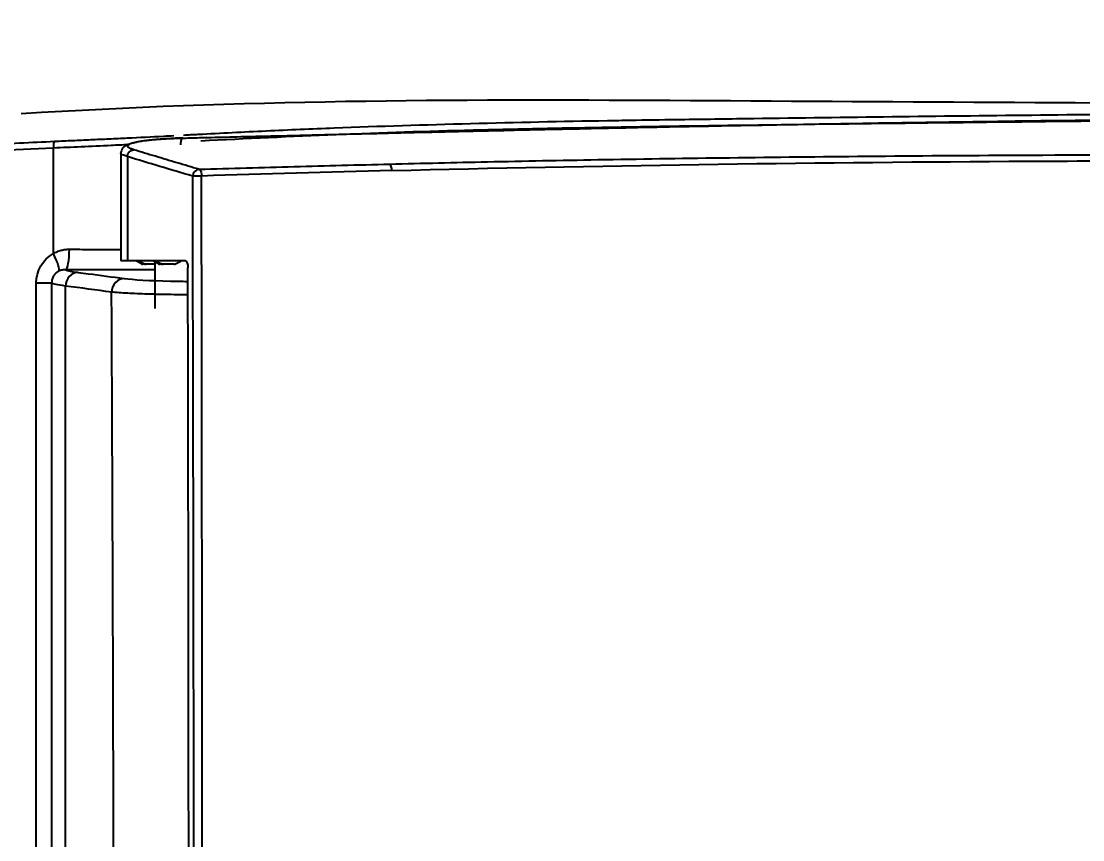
# Model space of a CAD drawing. Extents: x -2137 to 3740, y 68 to 2359.
# Drawn here: x 1383.4 to 1539, y 1786.8 to 1906.7 of the extents above; entities that cross this region are included whole.
import ezdxf

# ---------------------------------------------------------------- set-up
doc = ezdxf.new("R2010")
doc.units = 0
doc.header["$LTSCALE"] = 20
doc.header["$MEASUREMENT"] = 0
doc.layers.get('0').update_dxf_attribs({"linetype": 'CONTINUOUS'})
doc.layers.get('DEFPOINTS').update_dxf_attribs({"linetype": 'CONTINUOUS'})
doc.layers.add('1', color=7, linetype='CONTINUOUS')
doc.dimstyles.get("Standard").update_dxf_attribs({"dimtxt": 2.7, "dimasz": 2.5, "dimexe": 1.5, "dimexo": 1.5, "dimgap": 1.5, "dimtad": 1, "dimdec": 0, "dimlfac": 10, "dimzin": 0, "dimdsep": 46, "dimtxsty": 'Standard', "dimcen": 0, "dimclrt": 2, "dimadec": 0, "dimazin": 0, "dimtfac": 1, "dimtdec": 0, "dimtmove": 0, "dimatfit": 3, "dimfxl": 0, "dimtolj": 1, "dimtzin": 0, "dimarcsym": 0})

# ---------------------------------------------------------------- blocks, each defined once
blk = doc.blocks.new('A$Cca7b564f')
at = {"layer": '1', "color": 7, "linetype": 'Continuous'}
for p, q in [((72.47, 378.01), (72.47, 393.48)), ((82.35, 392.78), (82.35, 376.95)), ((83.32, 392.23), (83.32, 376.95)), ((83.32, 376.95), (82.35, 376.95)), ((91.83, 376.95), (83.32, 376.95)), ((85.1, 376.89), (84.66, 376.89)), ((85.39, 376.5), (84.66, 376.89)), ((85.1, 376.89), (85.83, 376.5)), ((87.9, 376.5), (87.17, 376.89)), ((87.61, 376.89), (87.17, 376.89)), ((87.36, 376.79), (87.36, 369.95)), ((87.61, 376.89), (88.34, 376.5)), ((90.4, 376.5), (91.14, 376.89)), ((85.83, 376.5), (85.39, 376.5)), ((86.04, 376.45), (85.6, 376.45)), ((87.36, 376.45), (86.04, 376.45)), ((88.34, 376.5), (87.9, 376.5)), ((88.55, 376.45), (88.11, 376.45)), ((90.19, 376.45), (88.55, 376.45)), ((69.95, 373.73), (72.22, 373.73)), ((69.95, 26.76), (69.95, 373.73)), ((72.22, 373.73), (72.22, 26.76))]:
    blk.add_line(p, q, dxfattribs=at)
for centre, major_axis, ratio, start_param, end_param in [((72.71, 393.48), (0.044, -0.999), 0.241701, 3.195554, 4.701742), ((93.83, 389.37), (-0.283, -0.959), 0.9253, 3.435499, 4.978676), ((93.83, 389.37), (-1, -0.002), 0.006052, 4.331223, 5.908615), ((74.3, 378.66), (-0.03, -3), 0.174662, 0.053182, 1.572412), ((71.75, 378.01), (1.46, -2.62), 0.212912, 0.082804, 1.452961), ((84.45, 376.45), (0, 0.5), 0.930666, 5.819538, 6.283185), ((84.89, 376.45), (0, -0.5), 0.930666, 2.677945, 3.141593), ((86.96, 376.45), (0, -0.5), 0.930666, 2.677945, 3.141593), ((87.4, 376.45), (0, 0.5), 0.930666, 5.819538, 6.283185), ((91.34, 376.45), (0, 0.5), 0.930666, 0, 0.463648), ((85.6, 376.95), (0, 0.5), 0.930666, 2.677945, 3.141593), ((86.04, 376.95), (0, -0.5), 0.930666, 5.819538, 6.283185), ((88.11, 376.95), (0, 0.5), 0.930666, 2.677945, 3.141593), ((88.55, 376.95), (0, -0.5), 0.930666, 5.819538, 6.283185), ((90.19, 376.95), (0, -0.5), 0.930666, 0, 0.463648)]:
    blk.add_ellipse(centre, major_axis=major_axis, ratio=ratio, start_param=start_param, end_param=end_param, dxfattribs=at)
for points, degree, knots in [([(257.97, 399.89), (226.26, 400.07), (194.56, 400.25), (131.15, 400.62), (99.45, 400.5), (67.76, 398.49)], 3, [0, 0, 0, 0, 0.5, 0.5, 1, 1, 1, 1]), ([(93.7, 395.51), (97.03, 395.68), (103.68, 396.03), (116.97, 396.59), (133.63, 397.13), (148.12, 397.43), (158.19, 397.59), (164.91, 397.69), (177.26, 397.86), (194.17, 398.08), (214.6, 398.32), (231.07, 398.49), (244.9, 398.62), (251.82, 398.68), (255.98, 398.71)], 3, [0, 0, 0, 0, 0.062547, 0.125006, 0.249989, 0.374972, 0.395805, 0.437472, 0.499979, 0.624989, 0.749999, 0.874999, 0.924839, 1, 1, 1, 1]), ([(91.56, 394.95), (91.98, 394.96), (93.34, 395), (96.14, 395.06), (100.47, 395.17), (106.33, 395.31), (113.71, 395.49), (122.61, 395.71), (133.05, 395.96), (145.04, 396.23), (158.6, 396.52), (173.76, 396.82), (190.52, 397.12), (208.95, 397.4), (229.06, 397.65), (250.95, 397.82), (274.7, 397.79), (300.4, 397.29), (327.99, 395.89), (357.19, 393.11), (387.85, 388.14), (419.61, 380.29), (452.27, 369.6), (485.51, 355.68), (518.58, 337.51), (550.11, 313.75), (577.38, 282.69), (596, 243.67), (600.39, 209.77), (599.21, 183.75), (596.19, 164.12), (588.25, 139.72), (572.76, 112.33), (547.83, 84.7), (513.32, 59.28), (471.36, 37.94), (427.88, 22.32), (388.83, 12.45), (358.53, 7.64), (337.57, 5.51), (323.01, 4.43), (308.63, 3.61), (288.26, 2.88), (259.11, 2.6), (221.62, 2.89), (178.21, 3.55), (137.75, 4.4), (108.72, 5.13), (95.29, 5.45), (91.56, 5.54)], 3, [0, 0, 0, 0, 0.001119, 0.003576, 0.007371, 0.012506, 0.018979, 0.02679, 0.035938, 0.046425, 0.05825, 0.071413, 0.085913, 0.10175, 0.118924, 0.137435, 0.15728, 0.17846, 0.200993, 0.22488, 0.250117, 0.276698, 0.304621, 0.333888, 0.364502, 0.396462, 0.42976, 0.464381, 0.500343, 0.511789, 0.527896, 0.548652, 0.574047, 0.604076, 0.638738, 0.678033, 0.718519, 0.751229, 0.77616, 0.79331, 0.802684, 0.811893, 0.828579, 0.852743, 0.884394, 0.923538, 0.964679, 0.990168, 1, 1, 1, 1]), ([(256.24, 397.72), (246.92, 397.63), (228.26, 397.45), (200.95, 397.15), (175.37, 396.84), (153.18, 396.51), (133.1, 396.11), (114, 395.5), (100.72, 394.84), (94.11, 394.51)], 3, [0, 0, 0, 0, 0.168543, 0.337103, 0.500019, 0.641198, 0.75001, 0.875634, 1, 1, 1, 1]), ([(37.47, 391.87), (39.91, 392.14), (45.11, 392.69), (53.42, 393.38), (62.71, 394), (69.23, 394.32), (72.66, 394.48)], 3, [0, 0, 0, 0, 0.208474, 0.444593, 0.708427, 1, 1, 1, 1]), ([(83.54, 393.98), (83.51, 393.98), (82.64, 393.94), (80.3, 393.83), (76.61, 393.66), (73.82, 393.54), (72.47, 393.48)], 3, [0, 0, 0, 0, 0.009952, 0.233824, 0.628998, 1, 1, 1, 1]), ([(72.66, 394.48), (73.53, 394.52), (75.28, 394.6), (77.95, 394.72), (80.63, 394.84), (84.2, 395.01), (87.41, 395.17), (89.63, 395.29), (90.14, 395.31)], 3, [0, 0, 0, 0, 0.152213, 0.303957, 0.455433, 0.607365, 0.90971, 1, 1, 1, 1]), ([(91.46, 394.95), (90.47, 394.92), (88.72, 394.84), (85.95, 394.61), (83.8, 394.18), (82.59, 393.67), (82.38, 392.98), (82.36, 392.68)], 3, [0, 0, 0, 0, 0.190974, 0.363283, 0.651309, 0.864142, 1, 1, 1, 1]), ([(84.27, 393.23), (84.12, 393.28), (83.8, 393.39), (83.51, 393.55), (83.39, 393.68), (83.37, 393.77), (83.38, 393.82), (83.41, 393.89), (83.51, 394), (83.76, 394.13), (84.13, 394.25), (84.74, 394.41), (85.54, 394.54), (86.51, 394.66), (87.33, 394.74), (88.24, 394.81), (89.25, 394.87), (90.36, 394.92), (91.15, 394.94), (91.56, 394.95)], 3, [0, 0, 0, 0, 0.070483, 0.139078, 0.207183, 0.242378, 0.258452, 0.274481, 0.339445, 0.401655, 0.461925, 0.52092, 0.636325, 0.693826, 0.752122, 0.811597, 0.872428, 0.935026, 1, 1, 1, 1]), ([(83.32, 392.23), (83.12, 392.3), (82.72, 392.42), (82.41, 392.61), (82.35, 392.74), (82.36, 392.8)], 3, [0, 0, 0, 0, 0.335676, 0.671391, 1, 1, 1, 1]), ([(121.8, 391.14), (126.56, 391.26), (136.7, 391.5), (152.89, 391.81), (170.98, 392.08), (190.98, 392.3), (214.29, 392.47), (236.91, 392.54), (259.93, 392.5), (281.35, 392.32), (296.89, 391.92), (304.63, 391.72)], 3, [0, 0, 0, 0, 0.079655, 0.169452, 0.269417, 0.379575, 0.499943, 0.65291, 0.750136, 0.875496, 1, 1, 1, 1]), ([(93.84, 390.37), (98.48, 390.51), (107.75, 390.79), (117.12, 391.02), (121.8, 391.14)], 3, [0, 0, 0, 0, 0.500173, 1, 1, 1, 1]), ([(122.12, 390.19), (151.96, 390.94), (182.14, 391.37), (227.8, 391.63), (243.08, 391.67), (273.8, 391.53), (289.25, 391.35), (304.78, 390.85)], 3, [0, 0, 0, 0, 0.5, 0.5, 0.75, 0.75, 1, 1, 1, 1]), ([(94.2, 11.12), (94.23, 36.34), (94.3, 86.79), (94.33, 162.46), (94.33, 238.12), (94.3, 313.76), (94.23, 364.18), (94.2, 389.39)], 3, [0, 0, 0, 0, 0.200076, 0.400114, 0.600114, 0.800075, 1, 1, 1, 1]), ([(72.47, 378.01), (72.65, 378.11), (73.01, 378.31), (73.6, 378.51), (74.2, 378.64), (74.62, 378.65), (74.83, 378.66)], 3, [0, 0, 0, 0, 0.25071, 0.500069, 0.75015, 1, 1, 1, 1]), ([(74.83, 378.66), (75.84, 378.65), (77.87, 378.63), (80.38, 378.63), (81.86, 378.63), (82.32, 378.63)], 3, [0, 0, 0, 0, 0.409735, 0.816593, 1, 1, 1, 1]), ([(91.83, 376.95), (91.87, 376.95), (91.91, 376.93), (91.99, 376.85), (92.03, 376.8), (92.09, 376.66), (92.12, 376.57), (92.16, 376.38), (92.18, 376.27), (92.19, 376.1), (92.2, 376.02), (92.2, 375.95)], 3, [0, 0, 0, 0, 0.215628, 0.215628, 0.431257, 0.431257, 0.646884, 0.646884, 0.862507, 0.862507, 1, 1, 1, 1]), ([(73.24, 375.43), (73.1, 375.34), (72.82, 375.17), (72.49, 374.76), (72.26, 374.28), (72.23, 373.91), (72.22, 373.73)], 3, [0, 0, 0, 0, 0.262144, 0.500751, 0.752321, 1, 1, 1, 1]), ([(74.3, 375.66), (74.28, 375.66), (74.23, 375.66), (74.14, 375.66), (73.98, 375.65), (73.67, 375.61), (73.41, 375.5), (73.24, 375.43)], 3, [0, 0, 0, 0, 0.062014, 0.124444, 0.249522, 0.499909, 1, 1, 1, 1]), ([(76.11, 375.27), (75.68, 375.26), (75.17, 375.06), (74.45, 374.28), (74.26, 373.74), (74.25, 373.27)], 3, [0, 0, 0, 0, 0.5, 0.5, 1, 1, 1, 1]), ([(87.4, 375.66), (86.57, 375.66), (83.98, 375.64), (79.57, 375.63), (76.06, 375.65), (74.3, 375.66)], 3, [0, 0, 0, 0, 0.192093, 0.596013, 1, 1, 1, 1]), ([(76.11, 375.27), (76.6, 375.2), (77.09, 375.14), (79.34, 374.84), (81.11, 374.6), (82.87, 374.37)], 3, [0, 0, 0, 0, 0.216248, 0.216248, 1, 1, 1, 1]), ([(82.87, 374.37), (82.44, 374.36), (81.93, 374.16), (81.21, 373.38), (81.02, 372.83), (81.01, 372.37)], 3, [0, 0, 0, 0, 0.5, 0.5, 1, 1, 1, 1]), ([(82.87, 374.37), (84.11, 374.2), (86.6, 374.06), (90.46, 373.97), (91.29, 373.96), (92.15, 373.95)], 3, [0, 0, 0, 0, 0.792786, 0.792786, 1, 1, 1, 1]), ([(92.17, 371.97), (91.67, 371.98), (90.53, 371.99), (88.51, 372.02), (85.95, 372.09), (83.02, 372.2), (81.72, 372.31), (81.01, 372.37)], 3, [0, 0, 0, 0, 0.102794, 0.231726, 0.426396, 0.68856, 1, 1, 1, 1]), ([(81.01, 28.12), (81.21, 68.68), (81.31, 114.21), (81.4, 155.95), (81.4, 244.54), (81.31, 286.28), (81.21, 331.81), (81.01, 372.37)], 2, [0, 0, 0, 0.25, 0.25, 0.5, 0.75, 0.75, 1, 1, 1])]:
    blk.add_open_spline(points, degree=degree, knots=knots, dxfattribs=at)
for points in [[(91.57, 395.39), (92.28, 395.43), (92.99, 395.47), (93.7, 395.51)], [(72.47, 393.48), (60.74, 392.97), (49.03, 392.21), (37.36, 390.88)], [(92.9, 389.37), (89.65, 390.33), (86.46, 391.29), (83.32, 392.23)], [(93.84, 390.37), (92.76, 390.69), (90.61, 391.32), (87.42, 392.28), (85.32, 392.91), (84.27, 393.23)], [(122.12, 390.19), (122.11, 390.62), (121.94, 391.09), (121.8, 391.14)], [(92.9, 11.12), (93, 51.94), (93.12, 134.46), (93.12, 266.22), (93, 348.63), (92.9, 389.37)], [(93.84, 390.37), (93.93, 390.35), (94.01, 390.21), (94.08, 390.03)], [(94.08, 390.03), (94.15, 389.84), (94.2, 389.61), (94.2, 389.39)], [(122.12, 390.19), (112.75, 389.95), (103.44, 389.68), (94.2, 389.39)], [(69.95, 373.73), (69.95, 375.5), (70.96, 377.17), (72.47, 378.01)], [(74.3, 375.66), (74.55, 375.53), (75.15, 375.39), (76.11, 375.27)], [(92.2, 24.64), (92.41, 141.74), (92.41, 258.85), (92.2, 375.95)], [(74.25, 373.27), (73.08, 373.42), (72.39, 373.57), (72.22, 373.73)], [(81.01, 372.37), (78.76, 372.67), (76.51, 372.97), (74.25, 373.27)], [(74.25, 27.22), (74.25, 84.9), (74.25, 200.25), (74.25, 315.59), (74.25, 373.27)]]:
    blk.add_open_spline(points, degree=3, dxfattribs=at)
for points, weights, knots in [([(91.17, 393.96), (91.16, 394.28), (91.21, 394.56), (91.29, 394.75), (91.36, 394.9), (91.46, 394.98), (91.56, 394.95)], [1.00068779291, 0.992220081069, 1.06193957774, 1.20984628294, 1.08378048493, 1.014515498, 1.00205132212], [0, 0, 0, 0, 0.53986, 0.53986, 0.53986, 1, 1, 1, 1]), ([(83.32, 392.23), (83.33, 392.48), (83.43, 392.7), (83.57, 392.88), (83.75, 393.09), (84, 393.22), (84.27, 393.23)], [1.00336071477, 1.01799474861, 1.08042105902, 1.19063964598, 1.06115327894, 0.997629263914, 1.00006760092], [0, 0, 0, 0, 0.459809, 0.459809, 0.459809, 1, 1, 1, 1])]:
    blk.add_rational_spline(points, weights, degree=3, knots=knots, dxfattribs=at)
blk = doc.blocks.new('*D25')
at = {"color": 3, "lineweight": -2}
for p, q in [((1315.64, 1696.7), (1315.64, 1973.13)), ((1915.38, 1696.7), (1915.38, 1973.13)), ((1339.64, 1967.13), (1891.38, 1967.13))]:
    blk.add_line(p, q, dxfattribs=at)
at = {"color": 3}
for points in [[(1339.64, 1971.13), (1339.64, 1963.13), (1315.64, 1967.13)], [(1891.38, 1971.13), (1891.38, 1963.13), (1915.38, 1967.13)]]:
    blk.add_solid(points, dxfattribs=at)
at = {"layer": 'DEFPOINTS', "color": 0}
for p in [(1915.38, 1967.13), (1315.64, 1694.9), (1915.38, 1694.9)]:
    blk.add_point(p, dxfattribs=at)
at = {"color": 2, "insert": (1615.51, 1991.13), "char_height": 24, "attachment_point": 5}
blk.add_mtext('\\A1;600', dxfattribs=at)

msp = doc.modelspace()

# ---------------------------------------------------------------- block references
msp.add_blockref('A$Cca7b564f', (1315.64, 1494.66))

# ---------------------------------------------------------------- dimensions: what is measured, and where the dimension line sits
dim = msp.add_linear_dim(base=(1915.38, 1967.13), p1=(1315.64, 1694.9), p2=(1915.38, 1694.9), dimstyle='Standard', override={"dimscale": 1.2, "dimtxt": 20, "dimasz": 20, "dimexe": 5, "dimgap": 10, "dimlfac": 1, "dimzin": 8, "dimclrd": 3, "dimclre": 3, "dimazin": 2})
dim.commit()
dim.dimension.update_dxf_attribs({"geometry": '*D25', "text_midpoint": (1615.51, 1991.13)})

doc.saveas('drawing.dxf')
